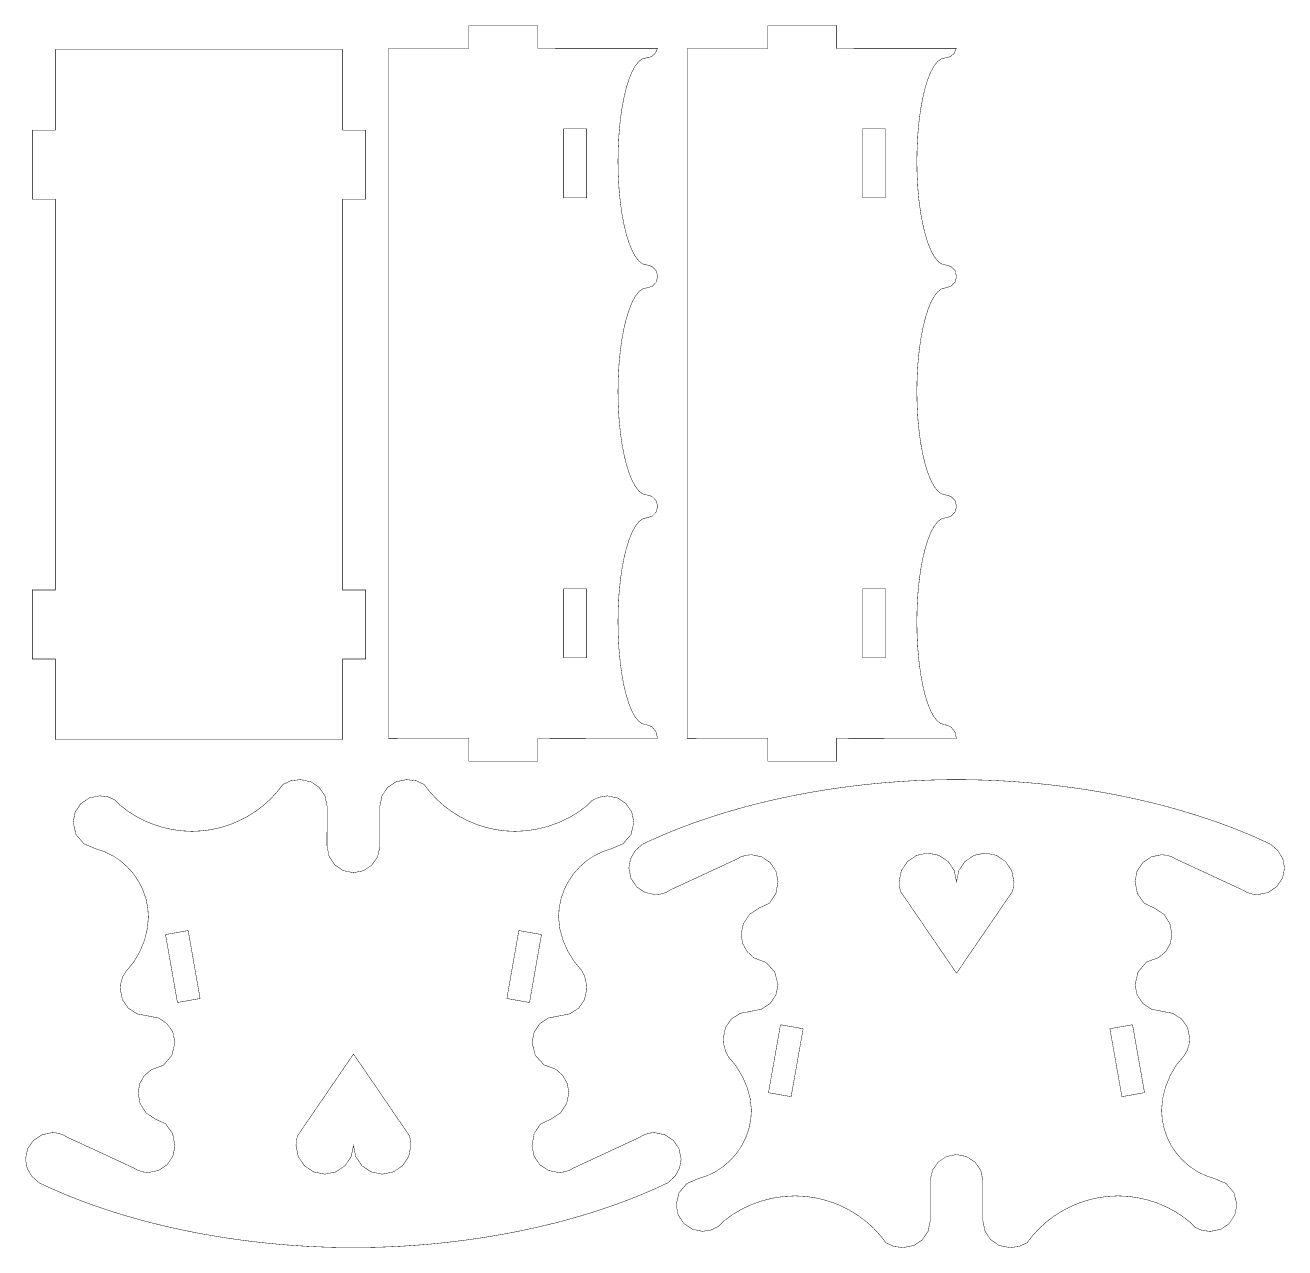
# Model space of a CAD drawing. Extents: x -155 to 174, y -220 to 99.
import ezdxf

# ---------------------------------------------------------------- set-up
doc = ezdxf.new("R2010")
doc.units = 0
doc.header["$LTSCALE"] = 0.000394
doc.header["$MEASUREMENT"] = 0
doc.layers.add('EBENE_1', color=7, linetype='CONTINUOUS')

msp = doc.modelspace()

# ---------------------------------------------------------------- linework, layer by layer
at = {"layer": 'EBENE_1', "linetype": 'Continuous', "const_width": 0.114}
for points in [[(10.19, 93.32), (-21.04, 93.3), (-21.04, 99.3), (-39.04, 99.3), (-39.04, 93.3), (-60.04, 93.3), (-60.04, -86.71), (-39.04, -86.7), (-39.04, -92.7), (-21.04, -92.7), (-21.04, -86.7), (10.21, -86.79)], [(88.19, 93.32), (56.96, 93.3), (56.96, 99.3), (38.96, 99.3), (38.96, 93.3), (17.96, 93.3), (17.96, -86.71), (38.96, -86.7), (38.96, -92.7), (56.96, -92.7), (56.96, -86.7), (88.21, -86.79)], [(-146.97, -48.01), (-152.97, -48.01), (-152.97, -66.01), (-146.97, -66.01), (-146.97, -87.01), (-71.97, -87.01), (-71.97, -66.01), (-65.97, -66.01), (-65.97, -48.01), (-71.97, -48.01), (-71.97, 53.99), (-65.97, 53.99), (-65.97, 71.99), (-71.97, 71.99), (-71.97, 92.99), (-146.97, 92.99), (-146.97, 71.99), (-152.97, 71.99), (-152.97, 53.99), (-146.97, 53.99), (-146.97, -48.01)], [(7.24, 90.81), (8.61, 91.14), (9.66, 92.04), (10.19, 93.32)], [(85.24, 90.81), (86.61, 91.14), (87.66, 92.04), (88.19, 93.32)], [(-0.12, 63.81), (-0.05, 67.46), (0.14, 70.97), (0.45, 74.3), (0.87, 77.41), (1.4, 80.29), (2.01, 82.88), (2.72, 85.17), (3.5, 87.11), (4.35, 88.68), (5.26, 89.84), (6.23, 90.56), (7.24, 90.81)], [(77.88, 63.81), (77.95, 67.46), (78.14, 70.97), (78.45, 74.3), (78.87, 77.41), (79.4, 80.29), (80.01, 82.88), (80.72, 85.17), (81.5, 87.11), (82.35, 88.68), (83.26, 89.84), (84.23, 90.56), (85.24, 90.81)], [(-8.29, 72.3), (-14.29, 72.3), (-14.29, 54.3), (-8.29, 54.3), (-8.29, 72.3)], [(69.71, 72.3), (63.71, 72.3), (63.71, 54.3), (69.71, 54.3), (69.71, 72.3)], [(7.31, 36.82), (6.31, 37.07), (5.35, 37.79), (4.44, 38.96), (3.58, 40.52), (2.79, 42.47), (2.07, 44.75), (1.44, 47.34), (0.9, 50.21), (0.47, 53.33), (0.15, 56.65), (-0.05, 60.16), (-0.12, 63.81)], [(85.31, 36.82), (84.31, 37.07), (83.35, 37.79), (82.44, 38.96), (81.58, 40.52), (80.79, 42.47), (80.07, 44.75), (79.44, 47.34), (78.9, 50.21), (78.47, 53.33), (78.15, 56.65), (77.95, 60.16), (77.88, 63.81)], [(10.24, 33.81), (9.84, 35.32), (8.78, 36.4), (7.31, 36.82)], [(88.24, 33.81), (87.84, 35.32), (86.78, 36.4), (85.31, 36.82)], [(7.31, 30.8), (8.78, 31.22), (9.84, 32.3), (10.24, 33.81)], [(85.31, 30.8), (86.78, 31.22), (87.84, 32.3), (88.24, 33.81)], [(-0.12, 3.81), (-0.05, 7.46), (0.15, 10.97), (0.47, 14.29), (0.9, 17.41), (1.44, 20.28), (2.07, 22.87), (2.79, 25.16), (3.58, 27.1), (4.44, 28.67), (5.35, 29.83), (6.31, 30.55), (7.31, 30.8)], [(77.88, 3.81), (77.95, 7.46), (78.15, 10.97), (78.47, 14.29), (78.9, 17.41), (79.44, 20.28), (80.07, 22.87), (80.79, 25.16), (81.58, 27.1), (82.44, 28.67), (83.35, 29.83), (84.31, 30.55), (85.31, 30.8)], [(7.31, -23.18), (6.31, -22.93), (5.35, -22.21), (4.44, -21.04), (3.58, -19.48), (2.79, -17.53), (2.07, -15.25), (1.44, -12.66), (0.9, -9.79), (0.47, -6.67), (0.15, -3.35), (-0.05, 0.16), (-0.12, 3.81)], [(85.31, -23.18), (84.31, -22.93), (83.35, -22.21), (82.44, -21.04), (81.58, -19.48), (80.79, -17.53), (80.07, -15.25), (79.44, -12.66), (78.9, -9.79), (78.47, -6.67), (78.15, -3.35), (77.95, 0.16), (77.88, 3.81)], [(10.24, -26.19), (9.84, -24.68), (8.78, -23.6), (7.31, -23.18)], [(7.31, -29.2), (8.78, -28.78), (9.84, -27.7), (10.24, -26.19)], [(88.24, -26.19), (87.84, -24.68), (86.78, -23.6), (85.31, -23.18)], [(85.31, -29.2), (86.78, -28.78), (87.84, -27.7), (88.24, -26.19)], [(-0.12, -56.19), (-0.05, -52.54), (0.15, -49.03), (0.47, -45.71), (0.9, -42.59), (1.44, -39.72), (2.07, -37.13), (2.79, -34.84), (3.58, -32.9), (4.44, -31.33), (5.35, -30.17), (6.31, -29.45), (7.31, -29.2)], [(77.88, -56.19), (77.95, -52.54), (78.15, -49.03), (78.47, -45.71), (78.9, -42.59), (79.44, -39.72), (80.07, -37.13), (80.79, -34.84), (81.58, -32.9), (82.44, -31.33), (83.35, -30.17), (84.31, -29.45), (85.31, -29.2)], [(-8.29, -47.7), (-14.29, -47.7), (-14.29, -65.7), (-8.29, -65.7), (-8.29, -47.7)], [(69.71, -47.7), (63.71, -47.7), (63.71, -65.7), (69.71, -65.7), (69.71, -47.7)], [(7.16, -83.13), (6.15, -82.89), (5.19, -82.17), (4.28, -81.01), (3.44, -79.45), (2.66, -77.51), (1.97, -75.23), (1.36, -72.64), (0.85, -69.78), (0.44, -66.67), (0.13, -63.34), (-0.06, -59.84), (-0.12, -56.19)], [(85.16, -83.13), (84.15, -82.89), (83.19, -82.17), (82.28, -81.01), (81.44, -79.45), (80.66, -77.51), (79.97, -75.23), (79.36, -72.64), (78.85, -69.78), (78.44, -66.67), (78.13, -63.34), (77.94, -59.84), (77.88, -56.19)], [(7.16, -83.13), (7.16, -83.14)], [(10.21, -86.79), (9.8, -84.99), (8.69, -83.66), (7.16, -83.13)], [(85.16, -83.13), (85.16, -83.14)], [(88.21, -86.79), (87.8, -84.99), (86.69, -83.66), (85.16, -83.13)], [(5.44, -190.87), (-11.63, -198.79), (-12.85, -199.45), (-14.21, -199.86), (-15.63, -200.01), (-18.32, -199.46), (-20.53, -197.97), (-22.02, -195.76), (-22.56, -193.07), (-22.02, -189.89), (-20.38, -187.39), (-17.61, -186.07), (-15.17, -184.5), (-13.53, -182.05), (-12.93, -179.2), (-13.36, -176.81), (-14.53, -174.71), (-16.31, -173.09), (-19.47, -171.9), (-21.71, -169.41), (-22.56, -166.09), (-22.01, -163.4), (-20.52, -161.19), (-18.28, -159.7), (-15.53, -159.16), (-12.67, -158.61), (-10.38, -157.12), (-8.86, -154.92), (-8.3, -152.22), (-8.44, -150.46), (-8.87, -148.67), (-9.67, -147.2), (-11.58, -144.92), (-13.22, -142.25), (-14.5, -139.33), (-15.33, -136.31), (-15.63, -133.34), (-15.46, -130.88), (-14.96, -128.49), (-14.16, -126.22), (-13.08, -124.07), (-11.73, -122.09), (-10.14, -120.29), (-8.34, -118.7), (-6.33, -117.36), (-4.15, -116.28), (-1.81, -115.5), (1.21, -114.23), (3.27, -111.81), (4.03, -108.68), (3.48, -105.98), (1.99, -103.78), (-0.21, -102.29), (-2.91, -101.74), (-5.1, -102.09), (-7.01, -103.03), (-8.42, -104.43), (-10.65, -106.07), (-13.07, -107.51), (-15.66, -108.72), (-18.38, -109.69), (-21.19, -110.4), (-24.08, -110.84), (-26.99, -110.99), (-29.54, -110.87), (-32.06, -110.54), (-34.53, -109.98), (-36.95, -109.22), (-39.28, -108.25), (-41.52, -107.09), (-43.66, -105.74), (-45.67, -104.22), (-47.54, -102.52), (-49.26, -100.66), (-50.72, -98.77), (-52.8, -97.79), (-55.32, -97.5), (-58.02, -98.04), (-60.23, -99.52), (-61.72, -101.72), (-62.27, -104.41), (-62.28, -115.15), (-62.91, -117.73), (-64.41, -119.83), (-66.55, -121.26), (-69.16, -121.78), (-71.84, -121.23), (-74.04, -119.74), (-75.52, -117.53), (-76.06, -114.82), (-76.05, -104.43), (-76.6, -101.74), (-78.09, -99.54), (-80.3, -98.05), (-82.99, -97.5), (-85.52, -97.79), (-87.6, -98.77), (-89.06, -100.66), (-90.78, -102.52), (-92.65, -104.22), (-94.66, -105.74), (-96.79, -107.09), (-99.03, -108.25), (-101.37, -109.22), (-103.78, -109.98), (-106.25, -110.54), (-108.77, -110.87), (-111.32, -110.99), (-113.87, -110.87), (-116.41, -110.53), (-118.9, -109.97), (-121.33, -109.2), (-123.69, -108.22), (-125.94, -107.06), (-128.08, -105.7), (-130.08, -104.17), (-131.53, -102.72), (-133.31, -101.96), (-135.42, -101.73), (-138.12, -102.27), (-140.32, -103.76), (-141.8, -105.98), (-142.34, -108.68), (-141.58, -111.81), (-139.53, -114.23), (-136.5, -115.5), (-134.16, -116.28), (-131.98, -117.36), (-129.97, -118.7), (-128.17, -120.29), (-126.58, -122.09), (-125.23, -124.07), (-124.15, -126.22), (-123.35, -128.49), (-122.86, -130.88), (-122.69, -133.34), (-122.69, -133.34), (-122.95, -136.33), (-123.7, -139.38), (-124.91, -142.36), (-126.51, -145.1), (-128.47, -147.46), (-129.39, -148.93), (-129.87, -150.56), (-130.01, -152.22), (-129.46, -154.92), (-127.94, -157.12), (-125.64, -158.61), (-122.78, -159.16), (-120.03, -159.7), (-117.8, -161.19), (-116.3, -163.4), (-115.75, -166.09), (-116.56, -169.45), (-118.74, -172.01), (-121.91, -173.18), (-123.75, -174.73), (-124.95, -176.81), (-125.38, -179.2), (-124.84, -182.04), (-123.3, -184.46), (-120.96, -186.01), (-118.14, -187.35), (-116.37, -189.87), (-115.75, -193.07), (-116.3, -195.76), (-117.78, -197.97), (-119.99, -199.46), (-122.69, -200.01), (-124.09, -199.86), (-125.44, -199.43), (-126.65, -198.76), (-143.75, -190.85), (-144.98, -190.17), (-146.33, -189.75), (-147.73, -189.6), (-150.45, -190.15), (-152.69, -191.64), (-154.22, -193.84), (-154.78, -196.54), (-154.32, -198.93), (-153.06, -201.05), (-151.16, -202.72), (-149.27, -203.61), (-147.36, -204.47), (-145.41, -205.31), (-143.43, -206.13), (-141.42, -206.93), (-139.38, -207.7), (-137.31, -208.46), (-135.21, -209.18), (-133.09, -209.89), (-130.94, -210.58), (-128.76, -211.24), (-126.57, -211.87), (-124.35, -212.49), (-122.1, -213.08), (-119.84, -213.64), (-117.56, -214.18), (-115.25, -214.7), (-112.93, -215.19), (-110.6, -215.66), (-108.24, -216.1), (-105.87, -216.51), (-103.49, -216.91), (-101.09, -217.27), (-98.68, -217.61), (-96.26, -217.92), (-93.83, -218.21), (-91.39, -218.47), (-88.94, -218.71), (-86.49, -218.91), (-84.02, -219.09), (-81.55, -219.25), (-79.08, -219.37), (-76.6, -219.47), (-74.12, -219.54), (-71.64, -219.58), (-69.16, -219.6), (-69.16, -219.6), (-66.67, -219.58), (-64.19, -219.54), (-61.71, -219.47), (-59.23, -219.37), (-56.76, -219.25), (-54.29, -219.09), (-51.83, -218.91), (-49.37, -218.71), (-46.92, -218.47), (-44.48, -218.21), (-42.05, -217.92), (-39.63, -217.61), (-37.22, -217.27), (-34.82, -216.91), (-32.44, -216.51), (-30.07, -216.1), (-27.72, -215.66), (-25.38, -215.19), (-23.06, -214.7), (-20.76, -214.18), (-18.47, -213.64), (-16.21, -213.08), (-13.97, -212.49), (-11.75, -211.87), (-9.55, -211.24), (-7.38, -210.58), (-5.23, -209.89), (-3.1, -209.18), (-1.01, -208.46), (1.06, -207.7), (3.1, -206.93), (5.11, -206.13), (7.1, -205.31), (9.04, -204.47), (10.96, -203.61), (12.84, -202.72), (14.71, -201.05), (15.93, -198.93), (16.36, -196.54), (15.81, -193.84), (14.32, -191.64), (12.12, -190.15), (9.42, -189.6), (8.02, -189.75), (6.66, -190.18), (5.44, -190.87)], [(13.64, -126.23), (30.71, -118.31), (31.93, -117.65), (33.29, -117.24), (34.7, -117.09), (37.4, -117.64), (39.6, -119.13), (41.09, -121.34), (41.64, -124.03), (41.1, -127.21), (39.45, -129.71), (36.68, -131.03), (34.25, -132.6), (32.61, -135.05), (32, -137.9), (32.43, -140.29), (33.61, -142.39), (35.38, -144.01), (38.54, -145.2), (40.79, -147.69), (41.64, -151.01), (41.09, -153.7), (39.59, -155.91), (37.36, -157.4), (34.6, -157.94), (31.74, -158.49), (29.45, -159.98), (27.93, -162.18), (27.38, -164.88), (27.51, -166.64), (27.95, -168.43), (28.75, -169.9), (30.66, -172.18), (32.3, -174.85), (33.57, -177.76), (34.4, -180.78), (34.7, -183.76), (34.53, -186.22), (34.04, -188.61), (33.24, -190.88), (32.15, -193.03), (30.81, -195.01), (29.22, -196.81), (27.41, -198.4), (25.41, -199.74), (23.22, -200.82), (20.88, -201.6), (17.86, -202.87), (15.81, -205.29), (15.05, -208.42), (15.59, -211.12), (17.08, -213.32), (19.29, -214.81), (21.98, -215.36), (24.17, -215.01), (26.08, -214.07), (27.5, -212.67), (29.72, -211.03), (32.14, -209.59), (34.73, -208.38), (37.45, -207.41), (40.27, -206.7), (43.15, -206.26), (46.07, -206.11), (48.62, -206.23), (51.13, -206.56), (53.61, -207.12), (56.02, -207.88), (58.36, -208.85), (60.6, -210.01), (62.73, -211.36), (64.75, -212.88), (66.62, -214.58), (68.33, -216.44), (69.8, -218.33), (71.87, -219.31), (74.39, -219.6), (77.09, -219.06), (79.3, -217.58), (80.8, -215.38), (81.35, -212.69), (81.35, -201.95), (81.99, -199.37), (83.48, -197.27), (85.63, -195.84), (88.23, -195.32), (90.92, -195.87), (93.12, -197.36), (94.6, -199.57), (95.13, -202.28), (95.12, -212.67), (95.68, -215.36), (97.17, -217.56), (99.37, -219.05), (102.07, -219.6), (104.59, -219.31), (106.67, -218.33), (108.14, -216.44), (109.85, -214.58), (111.72, -212.88), (113.73, -211.36), (115.86, -210.01), (118.11, -208.85), (120.44, -207.88), (122.85, -207.12), (125.33, -206.56), (127.84, -206.23), (130.39, -206.11), (132.95, -206.23), (135.48, -206.57), (137.97, -207.13), (140.41, -207.9), (142.76, -208.87), (145.02, -210.04), (147.15, -211.4), (149.15, -212.93), (150.6, -214.38), (152.38, -215.14), (154.49, -215.37), (157.19, -214.83), (159.39, -213.34), (160.87, -211.12), (161.41, -208.42), (160.65, -205.29), (158.6, -202.87), (155.58, -201.6), (153.24, -200.82), (151.05, -199.74), (149.05, -198.4), (147.24, -196.81), (145.65, -195.01), (144.31, -193.03), (143.23, -190.88), (142.43, -188.61), (141.93, -186.22), (141.76, -183.76), (142.02, -180.77), (142.78, -177.72), (143.98, -174.74), (145.59, -172), (147.54, -169.64), (148.46, -168.17), (148.94, -166.54), (149.08, -164.88), (148.53, -162.18), (147.01, -159.98), (144.72, -158.49), (141.86, -157.94), (139.11, -157.4), (136.87, -155.91), (135.37, -153.7), (134.82, -151.01), (135.63, -147.64), (137.81, -145.09), (140.99, -143.92), (142.83, -142.37), (144.03, -140.29), (144.46, -137.9), (143.91, -135.06), (142.38, -132.64), (140.03, -131.09), (137.22, -129.75), (135.44, -127.23), (134.82, -124.03), (135.37, -121.34), (136.86, -119.13), (139.06, -117.64), (141.76, -117.09), (143.17, -117.24), (144.51, -117.67), (145.73, -118.33), (162.83, -126.25), (164.05, -126.93), (165.4, -127.35), (166.81, -127.5), (169.52, -126.95), (171.77, -125.46), (173.29, -123.26), (173.86, -120.56), (173.4, -118.17), (172.13, -116.05), (170.23, -114.38), (168.35, -113.49), (166.43, -112.63), (164.48, -111.79), (162.5, -110.97), (160.49, -110.17), (158.45, -109.4), (156.38, -108.64), (154.28, -107.91), (152.16, -107.21), (150.01, -106.52), (147.84, -105.86), (145.64, -105.23), (143.42, -104.61), (141.18, -104.02), (138.91, -103.46), (136.63, -102.92), (134.33, -102.4), (132.01, -101.91), (129.67, -101.44), (127.32, -101), (124.95, -100.59), (122.56, -100.19), (120.17, -99.83), (117.76, -99.49), (115.34, -99.18), (112.91, -98.89), (110.47, -98.63), (108.02, -98.39), (105.56, -98.19), (103.1, -98.01), (100.63, -97.85), (98.15, -97.73), (95.68, -97.63), (93.2, -97.56), (90.71, -97.52), (88.23, -97.5), (88.23, -97.5), (85.75, -97.52), (83.26, -97.56), (80.78, -97.63), (78.31, -97.73), (75.83, -97.85), (73.36, -98.01), (70.9, -98.19), (68.44, -98.39), (65.99, -98.63), (63.55, -98.89), (61.12, -99.18), (58.7, -99.49), (56.29, -99.83), (53.9, -100.19), (51.51, -100.59), (49.14, -101), (46.79, -101.44), (44.45, -101.91), (42.13, -102.4), (39.83, -102.92), (37.55, -103.46), (35.28, -104.02), (33.04, -104.61), (30.82, -105.23), (28.62, -105.86), (26.45, -106.52), (24.3, -107.21), (22.18, -107.91), (20.08, -108.64), (18.01, -109.4), (15.97, -110.17), (13.96, -110.97), (11.98, -111.79), (10.03, -112.63), (8.11, -113.49), (6.23, -114.38), (4.36, -116.05), (3.15, -118.17), (2.72, -120.56), (3.26, -123.26), (4.75, -125.46), (6.96, -126.95), (9.65, -127.5), (11.06, -127.35), (12.41, -126.92), (13.64, -126.23)], [(88.23, -124.16), (88.83, -121.24), (90.44, -118.86), (92.82, -117.25), (95.73, -116.66), (98.65, -117.25), (101.03, -118.86), (102.64, -121.24), (103.23, -124.16), (103.18, -125.03), (103.02, -125.91), (102.78, -126.76), (88.23, -148.01), (73.68, -126.76), (73.45, -125.91), (73.29, -125.03), (73.23, -124.16), (73.83, -121.24), (75.44, -118.86), (77.82, -117.25), (80.73, -116.66), (83.65, -117.25), (86.03, -118.86), (87.64, -121.24), (88.23, -124.16)], [(-115.1, -155.65), (-109.19, -154.61), (-112.31, -136.88), (-118.22, -137.92), (-115.1, -155.65)], [(-23.21, -155.65), (-29.12, -154.6), (-26, -136.88), (-20.09, -137.92), (-23.21, -155.65)], [(42.29, -161.45), (48.2, -162.5), (45.07, -180.22), (39.16, -179.18), (42.29, -161.45)], [(134.17, -161.45), (128.26, -162.49), (131.39, -180.22), (137.3, -179.18), (134.17, -161.45)], [(-69.16, -192.94), (-69.75, -195.86), (-71.36, -198.24), (-73.75, -199.85), (-76.66, -200.44), (-79.57, -199.85), (-81.96, -198.24), (-83.57, -195.86), (-84.16, -192.94), (-84.1, -192.07), (-83.95, -191.19), (-83.7, -190.34), (-69.15, -169.09), (-54.61, -190.34), (-54.37, -191.19), (-54.22, -192.07), (-54.16, -192.94), (-54.75, -195.86), (-56.36, -198.24), (-58.75, -199.85), (-61.66, -200.44), (-64.57, -199.85), (-66.96, -198.24), (-68.57, -195.86), (-69.16, -192.94)]]:
    msp.add_lwpolyline(points, dxfattribs=at)

doc.saveas('drawing.dxf')
